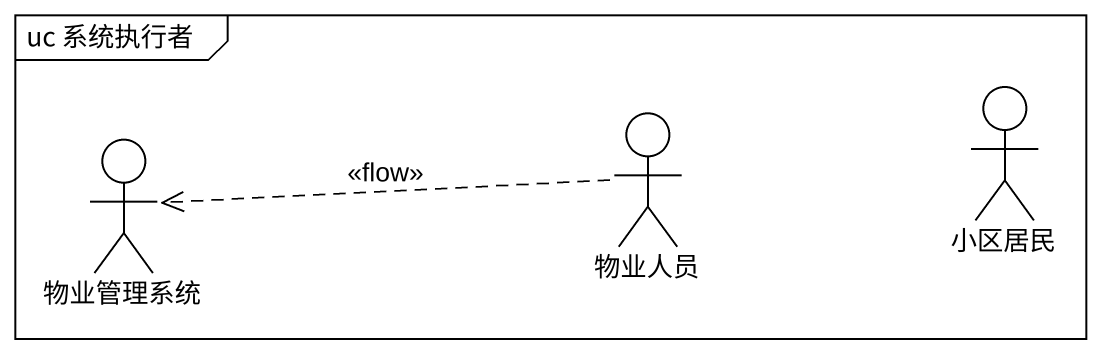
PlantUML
@startuml
mainframe uc 系统执行者
actor 物业管理系统
actor 物业人员
actor 小区居民
物业人员 .left.> 物业管理系统 : <<flow>>
@enduml
